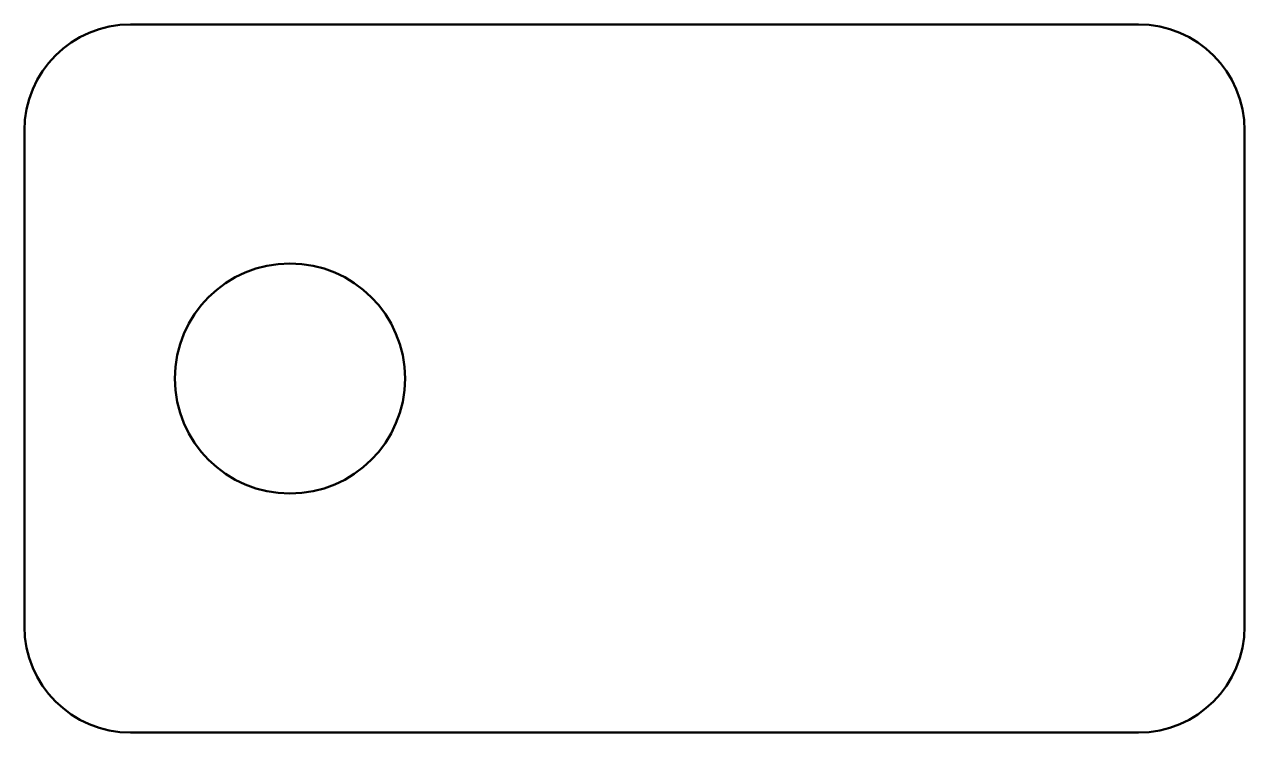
# Model space of a CAD drawing. Header units: millimetres. Extents: x 1.2 to 70.2, y 1.2 to 41.2.
import ezdxf

# ---------------------------------------------------------------- set-up
doc = ezdxf.new("R2010")
doc.units = ezdxf.units.MM
doc.layers.add('IV_INTERIOR_PROFILES', color=7, linetype='Continuous', lineweight=50)
doc.layers.add('IV_OUTER_PROFILE', color=7, linetype='Continuous', lineweight=50)

msp = doc.modelspace()

# ---------------------------------------------------------------- linework, layer by layer
at = {"layer": 'IV_INTERIOR_PROFILES'}
msp.add_circle((16.243, 21.243), 6.5, dxfattribs=at)
at = {"layer": 'IV_OUTER_PROFILE'}
for p, q in [((7.243, 41.243), (64.17, 41.243)), ((1.243, 7.243), (1.243, 35.243)), ((70.17, 35.243), (70.17, 7.243)), ((64.17, 1.243), (7.243, 1.243))]:
    msp.add_line(p, q, dxfattribs=at)
for centre, start, end in [((7.243, 35.243), 90, 180), ((64.17, 35.243), 0, 90), ((7.243, 7.243), 180, 270), ((64.17, 7.243), 270, 0)]:
    msp.add_arc(centre, 6, start, end, dxfattribs=at)

doc.saveas('drawing.dxf')
